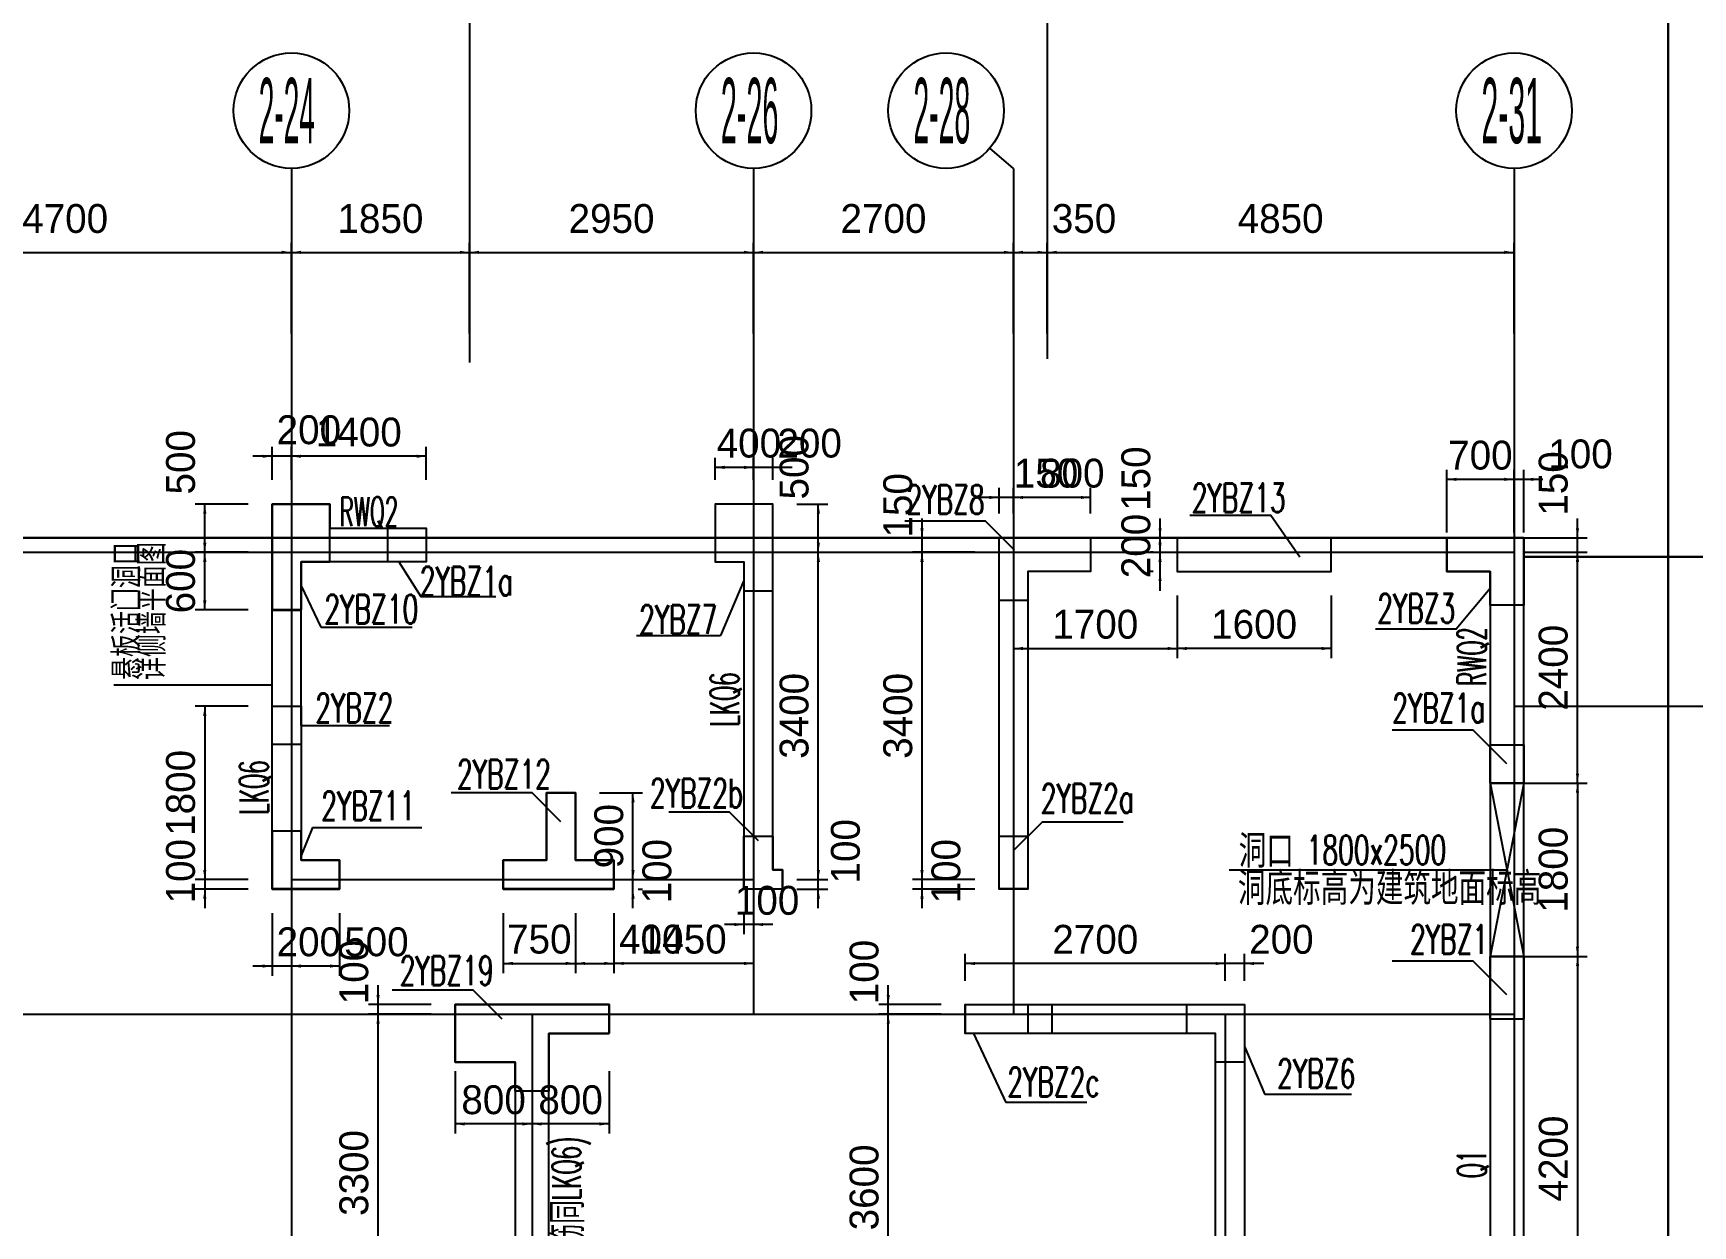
# Model space of a CAD drawing. Extents: x 19107 to 699106, y -67310 to 245688.
# Drawn here: x 574726 to 591964, y 225238 to 237631 of the extents above; entities that cross this region are included whole.
import ezdxf

# ---------------------------------------------------------------- set-up
doc = ezdxf.new("R2010")
doc.units = 0
doc.header["$LTSCALE"] = 100
doc.header["$MEASUREMENT"] = 0
doc.linetypes.add('DASHED', pattern=[19.05, 12.7, -6.35])
for name, color, linetype in [('COLU_DASH', 9, 'DASHED'), ('DOTE', 253, 'Continuous'), ('HIDE_BEAMDIMMASS', 2, 'Continuous'), ('L-AXIS', 3, 'Continuous'), ('Q-TEXT', 2, 'Continuous'), ('wall-主楼', 2, 'Continuous'), ('wall-开洞', 5, 'Continuous'), ('剪力墙开洞', 5, 'Continuous'), ('小尺寸', 4, 'Continuous'), ('边缘构件标注', 1, 'Continuous')]:
    doc.layers.add(name, color=color, linetype=linetype)
doc.layers.add('Select Column Frame Line', color=7, linetype='Continuous', lineweight=0)
doc.layers.add('Select Column Frame Position', color=7, linetype='Continuous', lineweight=0)
doc.styles.get("Standard").update_dxf_attribs({"font": 'standard'})
doc.styles.add('汉字', font='汉字')
doc.dimstyles.get("Standard").update_dxf_attribs({"dimtxt": 300, "dimasz": 100, "dimexe": 100, "dimexo": 250, "dimgap": 100, "dimtad": 0, "dimtoh": 1, "dimdec": 0, "dimdsep": 46, "dimcen": 0.09, "dimclrt": 7, "dimadec": 0, "dimazin": 0, "dimtfac": 1, "dimtdec": 4, "dimtofl": 0, "dimtmove": 0, "dimatfit": 3, "dimfxl": 1, "dimtolj": 1, "dimtzin": 0, "dimarcsym": 0})

# ---------------------------------------------------------------- blocks, each defined once
blk = doc.blocks.new('_AXISO')
blk.add_circle((0, 0), 0.5)
blk = doc.blocks.new('*D973')
at = {"layer": 'L-AXIS', "color": 0, "linetype": 'ByBlock', "lineweight": -2}
for p, q in [((585258, 234511), (585258, 235453)), ((585258, 235353), (590108, 235353)), ((590108, 234511), (590108, 235453))]:
    blk.add_line(p, q, dxfattribs=at)
for points in [[(585258, 235353), (585358, 235370), (585358, 235337)], [(590108, 235353), (590008, 235337), (590008, 235370)]]:
    blk.add_solid(points, dxfattribs=at)
at = {"layer": 'L-AXIS', "color": 7, "linetype": 'Continuous', "lineweight": -2, "insert": (587683, 235703), "char_height": 300, "width": 790, "attachment_point": 5, "style": '汉字'}
blk.add_mtext('4850', dxfattribs=at)
blk = doc.blocks.new('*D4193')
at = {"layer": 'L-AXIS', "color": 0, "linetype": 'ByBlock', "lineweight": -2}
for p, q in [((577408, 234511), (577408, 235453)), ((577408, 235353), (579258, 235353)), ((579258, 234511), (579258, 235453))]:
    blk.add_line(p, q, dxfattribs=at)
for points in [[(577408, 235353), (577508, 235370), (577508, 235337)], [(579258, 235353), (579158, 235337), (579158, 235370)]]:
    blk.add_solid(points, dxfattribs=at)
at = {"layer": 'L-AXIS', "color": 7, "linetype": 'Continuous', "lineweight": -2, "insert": (578333, 235703), "char_height": 300, "width": 690, "attachment_point": 5, "style": '汉字'}
blk.add_mtext('1850', dxfattribs=at)
blk = doc.blocks.new('*D1886')
at = {"layer": 'L-AXIS', "color": 0, "linetype": 'ByBlock', "lineweight": -2}
for p, q in [((572708, 234511), (572708, 235453)), ((572708, 235353), (577408, 235353)), ((577408, 234511), (577408, 235453))]:
    blk.add_line(p, q, dxfattribs=at)
for points in [[(572708, 235353), (572808, 235370), (572808, 235337)], [(577408, 235353), (577308, 235337), (577308, 235370)]]:
    blk.add_solid(points, dxfattribs=at)
at = {"layer": 'L-AXIS', "color": 7, "linetype": 'Continuous', "lineweight": -2, "insert": (575058, 235703), "char_height": 300, "width": 790, "attachment_point": 5, "style": '汉字'}
blk.add_mtext('4700', dxfattribs=at)
blk = doc.blocks.new('*D2765')
at = {"layer": 'L-AXIS', "color": 0, "linetype": 'ByBlock', "lineweight": -2}
for p, q in [((582208, 234511), (582208, 235453)), ((582208, 235353), (584908, 235353)), ((584908, 234511), (584908, 235453))]:
    blk.add_line(p, q, dxfattribs=at)
for points in [[(582208, 235353), (582308, 235370), (582308, 235337)], [(584908, 235353), (584808, 235337), (584808, 235370)]]:
    blk.add_solid(points, dxfattribs=at)
at = {"layer": 'L-AXIS', "color": 7, "linetype": 'Continuous', "lineweight": -2, "insert": (583558, 235703), "char_height": 300, "width": 780, "attachment_point": 5, "style": '汉字'}
blk.add_mtext('2700', dxfattribs=at)
blk = doc.blocks.new('*D462')
at = {"layer": 'L-AXIS', "color": 0, "linetype": 'ByBlock', "lineweight": -2}
for p, q in [((579258, 234511), (579258, 235453)), ((579258, 235353), (582208, 235353)), ((582208, 234511), (582208, 235453))]:
    blk.add_line(p, q, dxfattribs=at)
for points in [[(579258, 235353), (579358, 235370), (579358, 235337)], [(582208, 235353), (582108, 235337), (582108, 235370)]]:
    blk.add_solid(points, dxfattribs=at)
at = {"layer": 'L-AXIS', "color": 7, "linetype": 'Continuous', "lineweight": -2, "insert": (580733, 235703), "char_height": 300, "width": 775, "attachment_point": 5, "style": '汉字'}
blk.add_mtext('2950', dxfattribs=at)
blk = doc.blocks.new('*D783')
at = {"layer": 'L-AXIS', "color": 0, "linetype": 'ByBlock', "lineweight": -2}
for p, q in [((584908, 234511), (584908, 235453)), ((584908, 235353), (585258, 235353)), ((585258, 234511), (585258, 235453))]:
    blk.add_line(p, q, dxfattribs=at)
for points in [[(584908, 235353), (585008, 235370), (585008, 235337)], [(585258, 235353), (585158, 235337), (585158, 235370)]]:
    blk.add_solid(points, dxfattribs=at)
at = {"layer": 'L-AXIS', "color": 7, "linetype": 'Continuous', "lineweight": -2, "insert": (585641, 235703), "char_height": 300, "width": 566.67, "attachment_point": 5, "style": '汉字'}
blk.add_mtext('350', dxfattribs=at)
blk = doc.blocks.new('*D4182')
at = {"layer": '小尺寸', "color": 0, "linetype": 'ByBlock', "lineweight": -2}
for p, q in [((579608, 228487), (579608, 227865)), ((580358, 228487), (580358, 227865)), ((579608, 227965), (580358, 227965))]:
    blk.add_line(p, q, dxfattribs=at)
for points in [[(579608, 227965), (579708, 227981), (579708, 227948)], [(580358, 227965), (580258, 227948), (580258, 227981)]]:
    blk.add_solid(points, dxfattribs=at)
at = {"layer": '小尺寸', "color": 7, "linetype": 'Continuous', "lineweight": -2, "insert": (579983, 228215), "char_height": 300, "width": 566.67, "attachment_point": 5, "rotation": 360, "style": '汉字'}
blk.add_mtext('750', dxfattribs=at)
blk = doc.blocks.new('*D4525')
at = {"layer": '小尺寸', "color": 0, "linetype": 'ByBlock', "lineweight": -2}
for p, q in [((580956, 228537), (580956, 229037)), ((581008, 228837), (581056, 228837)), ((581008, 228737), (581056, 228737))]:
    blk.add_line(p, q, dxfattribs=at)
for points in [[(580956, 228837), (580939, 228937), (580973, 228937)], [(580956, 228737), (580973, 228637), (580939, 228637)]]:
    blk.add_solid(points, dxfattribs=at)
at = {"layer": '小尺寸', "color": 7, "linetype": 'Continuous', "lineweight": -2, "insert": (581206, 228923), "char_height": 300, "width": 476.67, "attachment_point": 5, "rotation": 90, "style": '汉字'}
blk.add_mtext('100', dxfattribs=at)
blk = doc.blocks.new('*D4860')
at = {"layer": '小尺寸', "color": 0, "linetype": 'ByBlock', "lineweight": -2}
for p, q in [((580608, 229737), (581056, 229737)), ((580956, 228837), (580956, 229737)), ((580608, 228837), (581056, 228837))]:
    blk.add_line(p, q, dxfattribs=at)
for points in [[(580956, 229737), (580973, 229637), (580939, 229637)], [(580956, 228837), (580939, 228937), (580973, 228937)]]:
    blk.add_solid(points, dxfattribs=at)
at = {"layer": '小尺寸', "color": 7, "linetype": 'Continuous', "lineweight": -2, "insert": (580706, 229287), "char_height": 300, "width": 556.67, "attachment_point": 5, "rotation": 90, "style": '汉字'}
blk.add_mtext('900', dxfattribs=at)
blk = doc.blocks.new('*D4654')
at = {"layer": '小尺寸', "color": 0, "linetype": 'ByBlock', "lineweight": -2}
for p, q in [((586608, 231787), (586608, 231137)), ((588208, 231787), (588208, 231137)), ((588208, 231237), (586608, 231237))]:
    blk.add_line(p, q, dxfattribs=at)
for points in [[(586608, 231237), (586708, 231254), (586708, 231220)], [(588208, 231237), (588108, 231220), (588108, 231254)]]:
    blk.add_solid(points, dxfattribs=at)
at = {"layer": '小尺寸', "color": 7, "linetype": 'Continuous', "lineweight": -2, "insert": (587408, 231487), "char_height": 300, "width": 685, "attachment_point": 5, "rotation": 360, "style": '汉字'}
blk.add_mtext('1600', dxfattribs=at)
blk = doc.blocks.new('*D5019')
at = {"layer": '小尺寸', "color": 0, "linetype": 'ByBlock', "lineweight": -2}
for p, q in [((586431, 231837), (586431, 232437)), ((586358, 232237), (586331, 232237)), ((586358, 232037), (586331, 232037))]:
    blk.add_line(p, q, dxfattribs=at)
for points in [[(586431, 232237), (586414, 232337), (586447, 232337)], [(586431, 232037), (586447, 231937), (586414, 231937)]]:
    blk.add_solid(points, dxfattribs=at)
at = {"layer": '小尺寸', "color": 7, "linetype": 'Continuous', "lineweight": -2, "insert": (586181, 232302), "char_height": 300, "width": 566.67, "attachment_point": 5, "rotation": 90, "style": '汉字'}
blk.add_mtext('200', dxfattribs=at)
blk = doc.blocks.new('*D2675')
at = {"layer": '小尺寸', "color": 0, "linetype": 'ByBlock', "lineweight": -2}
for p, q in [((586431, 232037), (586431, 232587)), ((586358, 232387), (586331, 232387)), ((586358, 232237), (586331, 232237))]:
    blk.add_line(p, q, dxfattribs=at)
for points in [[(586431, 232387), (586414, 232487), (586447, 232487)], [(586431, 232237), (586447, 232137), (586414, 232137)]]:
    blk.add_solid(points, dxfattribs=at)
at = {"layer": '小尺寸', "color": 7, "linetype": 'Continuous', "lineweight": -2, "insert": (586181, 233002), "char_height": 300, "width": 476.67, "attachment_point": 5, "rotation": 90, "style": '汉字'}
blk.add_mtext('150', dxfattribs=at)
blk = doc.blocks.new('*D494')
at = {"layer": '小尺寸', "color": 0, "linetype": 'ByBlock', "lineweight": -2}
for p, q in [((576508, 229037), (576508, 228537)), ((576958, 228837), (576408, 228837)), ((576958, 228737), (576408, 228737))]:
    blk.add_line(p, q, dxfattribs=at)
for points in [[(576508, 228837), (576491, 228937), (576525, 228937)], [(576508, 228737), (576525, 228637), (576491, 228637)]]:
    blk.add_solid(points, dxfattribs=at)
at = {"layer": '小尺寸', "color": 7, "linetype": 'Continuous', "lineweight": -2, "insert": (576258, 228923), "char_height": 300, "width": 476.67, "attachment_point": 5, "rotation": 90, "style": '汉字'}
blk.add_mtext('100', dxfattribs=at)
blk = doc.blocks.new('*D805')
at = {"layer": '小尺寸', "color": 0, "linetype": 'ByBlock', "lineweight": -2}
for p, q in [((577408, 228487), (577408, 227837)), ((577908, 228487), (577908, 227837)), ((577908, 227937), (577408, 227937))]:
    blk.add_line(p, q, dxfattribs=at)
for points in [[(577408, 227937), (577508, 227954), (577508, 227920)], [(577908, 227937), (577808, 227920), (577808, 227954)]]:
    blk.add_solid(points, dxfattribs=at)
at = {"layer": '小尺寸', "color": 7, "linetype": 'Continuous', "lineweight": -2, "insert": (578291, 228187), "char_height": 300, "width": 566.67, "attachment_point": 5, "rotation": 360, "style": '汉字'}
blk.add_mtext('500', dxfattribs=at)
blk = doc.blocks.new('*D1168')
at = {"layer": '小尺寸', "color": 0, "linetype": 'ByBlock', "lineweight": -2}
for p, q in [((577208, 228487), (577208, 227837)), ((577408, 228487), (577408, 227837)), ((577608, 227937), (577008, 227937))]:
    blk.add_line(p, q, dxfattribs=at)
for points in [[(577208, 227937), (577108, 227920), (577108, 227954)], [(577408, 227937), (577508, 227954), (577508, 227920)]]:
    blk.add_solid(points, dxfattribs=at)
at = {"layer": '小尺寸', "color": 7, "linetype": 'Continuous', "lineweight": -2, "insert": (577589, 228187), "char_height": 300, "width": 566.67, "attachment_point": 5, "rotation": 360, "style": '汉字'}
blk.add_mtext('200', dxfattribs=at)
blk = doc.blocks.new('*D4129')
at = {"layer": '小尺寸', "color": 0, "linetype": 'ByBlock', "lineweight": -2}
for p, q in [((582108, 228487), (582108, 228268)), ((582208, 228487), (582208, 228268)), ((582408, 228368), (581908, 228368))]:
    blk.add_line(p, q, dxfattribs=at)
for points in [[(582108, 228368), (582008, 228352), (582008, 228385)], [(582208, 228368), (582308, 228385), (582308, 228352)]]:
    blk.add_solid(points, dxfattribs=at)
at = {"layer": '小尺寸', "color": 7, "linetype": 'Continuous', "lineweight": -2, "insert": (582349, 228618), "char_height": 300, "width": 476.67, "attachment_point": 5, "rotation": 360, "style": '汉字'}
blk.add_mtext('100', dxfattribs=at)
blk = doc.blocks.new('*D4166')
at = {"layer": '小尺寸', "color": 0, "linetype": 'ByBlock', "lineweight": -2}
for p, q in [((582881, 228537), (582881, 229037)), ((582658, 228837), (582981, 228837)), ((582658, 228737), (582981, 228737))]:
    blk.add_line(p, q, dxfattribs=at)
for points in [[(582881, 228837), (582865, 228937), (582898, 228937)], [(582881, 228737), (582898, 228637), (582865, 228637)]]:
    blk.add_solid(points, dxfattribs=at)
at = {"layer": '小尺寸', "color": 7, "linetype": 'Continuous', "lineweight": -2, "insert": (583164, 229130), "char_height": 300, "width": 476.67, "attachment_point": 5, "rotation": 90, "style": '汉字'}
blk.add_mtext('100', dxfattribs=at)
blk = doc.blocks.new('*D4667')
at = {"layer": '小尺寸', "color": 0, "linetype": 'ByBlock', "lineweight": -2}
for p, q in [((582658, 232237), (582981, 232237)), ((582881, 228837), (582881, 232237)), ((582658, 228837), (582981, 228837))]:
    blk.add_line(p, q, dxfattribs=at)
for points in [[(582881, 232237), (582898, 232137), (582865, 232137)], [(582881, 228837), (582865, 228937), (582898, 228937)]]:
    blk.add_solid(points, dxfattribs=at)
at = {"layer": '小尺寸', "color": 7, "linetype": 'Continuous', "lineweight": -2, "insert": (582631, 230537), "char_height": 300, "width": 785, "attachment_point": 5, "rotation": 90, "style": '汉字'}
blk.add_mtext('3400', dxfattribs=at)
blk = doc.blocks.new('*D5028')
at = {"layer": '小尺寸', "color": 0, "linetype": 'ByBlock', "lineweight": -2}
for p, q in [((579908, 226846), (579908, 226196)), ((580708, 226846), (580708, 226196)), ((580708, 226296), (579908, 226296))]:
    blk.add_line(p, q, dxfattribs=at)
for points in [[(579908, 226296), (580008, 226313), (580008, 226280)], [(580708, 226296), (580608, 226280), (580608, 226313)]]:
    blk.add_solid(points, dxfattribs=at)
at = {"layer": '小尺寸', "color": 7, "linetype": 'Continuous', "lineweight": -2, "insert": (580308, 226546), "char_height": 300, "width": 566.67, "attachment_point": 5, "rotation": 360, "style": '汉字'}
blk.add_mtext('800', dxfattribs=at)
blk = doc.blocks.new('*D2687')
at = {"layer": '小尺寸', "color": 0, "linetype": 'ByBlock', "lineweight": -2}
for p, q in [((579108, 226846), (579108, 226196)), ((579908, 226846), (579908, 226196)), ((579908, 226296), (579108, 226296))]:
    blk.add_line(p, q, dxfattribs=at)
for points in [[(579108, 226296), (579208, 226313), (579208, 226280)], [(579908, 226296), (579808, 226280), (579808, 226313)]]:
    blk.add_solid(points, dxfattribs=at)
at = {"layer": '小尺寸', "color": 7, "linetype": 'Continuous', "lineweight": -2, "insert": (579508, 226546), "char_height": 300, "width": 566.67, "attachment_point": 5, "rotation": 360, "style": '汉字'}
blk.add_mtext('800', dxfattribs=at)
blk = doc.blocks.new('*D3366')
at = {"layer": '小尺寸', "color": 0, "linetype": 'ByBlock', "lineweight": -2}
for p, q in [((578858, 227437), (578208, 227437)), ((578308, 224137), (578308, 227437)), ((578858, 224137), (578208, 224137))]:
    blk.add_line(p, q, dxfattribs=at)
for points in [[(578308, 227437), (578325, 227337), (578291, 227337)], [(578308, 224137), (578291, 224237), (578325, 224237)]]:
    blk.add_solid(points, dxfattribs=at)
at = {"layer": '小尺寸', "color": 7, "linetype": 'Continuous', "lineweight": -2, "insert": (578058, 225787), "char_height": 300, "width": 780, "attachment_point": 5, "rotation": 90, "style": '汉字'}
blk.add_mtext('3300', dxfattribs=at)
blk = doc.blocks.new('*D1429')
at = {"layer": '小尺寸', "color": 0, "linetype": 'ByBlock', "lineweight": -2}
for p, q in [((584158, 227437), (583508, 227437)), ((583608, 223837), (583608, 227437)), ((584158, 223837), (583508, 223837))]:
    blk.add_line(p, q, dxfattribs=at)
for points in [[(583608, 227437), (583624, 227337), (583591, 227337)], [(583608, 223837), (583591, 223937), (583624, 223937)]]:
    blk.add_solid(points, dxfattribs=at)
at = {"layer": '小尺寸', "color": 7, "linetype": 'Continuous', "lineweight": -2, "insert": (583358, 225637), "char_height": 300, "width": 775, "attachment_point": 5, "rotation": 90, "style": '汉字'}
blk.add_mtext('3600', dxfattribs=at)
blk = doc.blocks.new('*D1787')
at = {"layer": '小尺寸', "color": 0, "linetype": 'ByBlock', "lineweight": -2}
for p, q in [((583958, 228537), (583958, 229037)), ((584508, 228837), (583858, 228837)), ((584508, 228737), (583858, 228737))]:
    blk.add_line(p, q, dxfattribs=at)
for points in [[(583958, 228837), (583941, 228937), (583975, 228937)], [(583958, 228737), (583975, 228637), (583941, 228637)]]:
    blk.add_solid(points, dxfattribs=at)
at = {"layer": '小尺寸', "color": 7, "linetype": 'Continuous', "lineweight": -2, "insert": (584208, 228923), "char_height": 300, "width": 476.67, "attachment_point": 5, "rotation": 90, "style": '汉字'}
blk.add_mtext('100', dxfattribs=at)
blk = doc.blocks.new('*D2110')
at = {"layer": '小尺寸', "color": 0, "linetype": 'ByBlock', "lineweight": -2}
for p, q in [((584508, 232237), (583858, 232237)), ((583958, 228837), (583958, 232237)), ((584508, 228837), (583858, 228837))]:
    blk.add_line(p, q, dxfattribs=at)
for points in [[(583958, 232237), (583975, 232137), (583941, 232137)], [(583958, 228837), (583941, 228937), (583975, 228937)]]:
    blk.add_solid(points, dxfattribs=at)
at = {"layer": '小尺寸', "color": 7, "linetype": 'Continuous', "lineweight": -2, "insert": (583708, 230537), "char_height": 300, "width": 785, "attachment_point": 5, "rotation": 90, "style": '汉字'}
blk.add_mtext('3400', dxfattribs=at)
blk = doc.blocks.new('*D2453')
at = {"layer": '小尺寸', "color": 0, "linetype": 'ByBlock', "lineweight": -2}
for p, q in [((577408, 232988), (577408, 233334)), ((578808, 232988), (578808, 233334)), ((578808, 233234), (577408, 233234))]:
    blk.add_line(p, q, dxfattribs=at)
for points in [[(577408, 233234), (577508, 233251), (577508, 233218)], [(578808, 233234), (578708, 233218), (578708, 233251)]]:
    blk.add_solid(points, dxfattribs=at)
at = {"layer": '小尺寸', "color": 7, "linetype": 'Continuous', "lineweight": -2, "insert": (578108, 233484), "char_height": 300, "width": 695, "attachment_point": 5, "rotation": 360, "style": '汉字'}
blk.add_mtext('1400', dxfattribs=at)
blk = doc.blocks.new('*D137')
at = {"layer": '小尺寸', "color": 0, "linetype": 'ByBlock', "lineweight": -2}
for p, q in [((577208, 232988), (577208, 233334)), ((577408, 232988), (577408, 233334)), ((577608, 233234), (577008, 233234))]:
    blk.add_line(p, q, dxfattribs=at)
for points in [[(577208, 233234), (577108, 233218), (577108, 233251)], [(577408, 233234), (577508, 233251), (577508, 233218)]]:
    blk.add_solid(points, dxfattribs=at)
at = {"layer": '小尺寸', "color": 7, "linetype": 'Continuous', "lineweight": -2, "insert": (577589, 233508), "char_height": 300, "width": 566.67, "attachment_point": 5, "rotation": 360, "style": '汉字'}
blk.add_mtext('200', dxfattribs=at)
blk = doc.blocks.new('*D502')
at = {"layer": '小尺寸', "color": 0, "linetype": 'ByBlock', "lineweight": -2}
for p, q in [((576958, 232237), (576408, 232237)), ((576508, 231637), (576508, 232237)), ((576958, 231637), (576408, 231637))]:
    blk.add_line(p, q, dxfattribs=at)
for points in [[(576508, 232237), (576525, 232137), (576491, 232137)], [(576508, 231637), (576491, 231737), (576525, 231737)]]:
    blk.add_solid(points, dxfattribs=at)
at = {"layer": '小尺寸', "color": 7, "linetype": 'Continuous', "lineweight": -2, "insert": (576258, 231937), "char_height": 300, "width": 556.67, "attachment_point": 5, "rotation": 90, "style": '汉字'}
blk.add_mtext('600', dxfattribs=at)
blk = doc.blocks.new('*D821')
at = {"layer": '小尺寸', "color": 0, "linetype": 'ByBlock', "lineweight": -2}
for p, q in [((576958, 232737), (576408, 232737)), ((576508, 232237), (576508, 232737)), ((576958, 232237), (576408, 232237))]:
    blk.add_line(p, q, dxfattribs=at)
for points in [[(576508, 232737), (576525, 232637), (576491, 232637)], [(576508, 232237), (576491, 232337), (576525, 232337)]]:
    blk.add_solid(points, dxfattribs=at)
at = {"layer": '小尺寸', "color": 7, "linetype": 'Continuous', "lineweight": -2, "insert": (576258, 233172), "char_height": 300, "width": 566.67, "attachment_point": 5, "rotation": 90, "style": '汉字'}
blk.add_mtext('500', dxfattribs=at)
blk = doc.blocks.new('*D1180')
at = {"layer": '小尺寸', "color": 0, "linetype": 'ByBlock', "lineweight": -2}
for p, q in [((590108, 232444), (590108, 233094)), ((590208, 232444), (590208, 233094)), ((590408, 232994), (589908, 232994))]:
    blk.add_line(p, q, dxfattribs=at)
for points in [[(590108, 232994), (590008, 232978), (590008, 233011)], [(590208, 232994), (590308, 233011), (590308, 232978)]]:
    blk.add_solid(points, dxfattribs=at)
at = {"layer": '小尺寸', "color": 7, "linetype": 'Continuous', "lineweight": -2, "insert": (590798, 233257), "char_height": 300, "width": 476.67, "attachment_point": 5, "rotation": 360, "style": '汉字'}
blk.add_mtext('100', dxfattribs=at)
blk = doc.blocks.new('*D4145')
at = {"layer": '小尺寸', "color": 0, "linetype": 'ByBlock', "lineweight": -2}
for p, q in [((589408, 232444), (589408, 233094)), ((590108, 232444), (590108, 233094)), ((590108, 232994), (589408, 232994))]:
    blk.add_line(p, q, dxfattribs=at)
for points in [[(589408, 232994), (589508, 233011), (589508, 232978)], [(590108, 232994), (590008, 232978), (590008, 233011)]]:
    blk.add_solid(points, dxfattribs=at)
at = {"layer": '小尺寸', "color": 7, "linetype": 'Continuous', "lineweight": -2, "insert": (589758, 233244), "char_height": 300, "width": 566.67, "attachment_point": 5, "rotation": 360, "style": '汉字'}
blk.add_mtext('700', dxfattribs=at)
blk = doc.blocks.new('*D4180')
at = {"layer": '小尺寸', "color": 0, "linetype": 'ByBlock', "lineweight": -2}
for p, q in [((590216, 232237), (590866, 232237)), ((590766, 229837), (590766, 232237)), ((590216, 229837), (590866, 229837))]:
    blk.add_line(p, q, dxfattribs=at)
for points in [[(590766, 232237), (590783, 232137), (590750, 232137)], [(590766, 229837), (590750, 229937), (590783, 229937)]]:
    blk.add_solid(points, dxfattribs=at)
at = {"layer": '小尺寸', "color": 7, "linetype": 'Continuous', "lineweight": -2, "insert": (590516, 231037), "char_height": 300, "width": 785, "attachment_point": 5, "rotation": 90, "style": '汉字'}
blk.add_mtext('2400', dxfattribs=at)
blk = doc.blocks.new('*D215')
at = {"layer": '小尺寸', "color": 0, "linetype": 'ByBlock', "lineweight": -2}
for p, q in [((590766, 232037), (590766, 232587)), ((590216, 232387), (590866, 232387)), ((590216, 232237), (590866, 232237))]:
    blk.add_line(p, q, dxfattribs=at)
for points in [[(590766, 232387), (590750, 232487), (590783, 232487)], [(590766, 232237), (590783, 232137), (590750, 232137)]]:
    blk.add_solid(points, dxfattribs=at)
at = {"layer": '小尺寸', "color": 7, "linetype": 'Continuous', "lineweight": -2, "insert": (590516, 232952), "char_height": 300, "width": 476.67, "attachment_point": 5, "rotation": 90, "style": '汉字'}
blk.add_mtext('150', dxfattribs=at)
blk = doc.blocks.new('*D574')
at = {"layer": '小尺寸', "color": 0, "linetype": 'ByBlock', "lineweight": -2}
for p, q in [((590217, 228037), (590867, 228037)), ((590767, 228037), (590767, 223837)), ((590217, 223837), (590867, 223837))]:
    blk.add_line(p, q, dxfattribs=at)
for points in [[(590767, 228037), (590784, 227937), (590751, 227937)], [(590767, 223837), (590751, 223937), (590784, 223937)]]:
    blk.add_solid(points, dxfattribs=at)
at = {"layer": '小尺寸', "color": 7, "linetype": 'Continuous', "lineweight": -2, "insert": (590517, 225937), "char_height": 300, "width": 790, "attachment_point": 5, "rotation": 90, "style": '汉字'}
blk.add_mtext('4200', dxfattribs=at)
blk = doc.blocks.new('*D2035')
at = {"layer": '小尺寸', "color": 0, "linetype": 'ByBlock', "lineweight": -2}
for p, q in [((583958, 232037), (583958, 232587)), ((584508, 232387), (583858, 232387)), ((584508, 232237), (583858, 232237))]:
    blk.add_line(p, q, dxfattribs=at)
for points in [[(583958, 232387), (583941, 232487), (583975, 232487)], [(583958, 232237), (583975, 232137), (583941, 232137)]]:
    blk.add_solid(points, dxfattribs=at)
at = {"layer": '小尺寸', "color": 7, "linetype": 'Continuous', "lineweight": -2, "insert": (583708, 232725), "char_height": 300, "width": 476.67, "attachment_point": 5, "rotation": 90, "style": '汉字'}
blk.add_mtext('150', dxfattribs=at)
blk = doc.blocks.new('*D2386')
at = {"layer": '小尺寸', "color": 0, "linetype": 'ByBlock', "lineweight": -2}
for p, q in [((582658, 232737), (582981, 232737)), ((582881, 232237), (582881, 232737)), ((582658, 232237), (582981, 232237))]:
    blk.add_line(p, q, dxfattribs=at)
for points in [[(582881, 232737), (582898, 232637), (582865, 232637)], [(582881, 232237), (582865, 232337), (582898, 232337)]]:
    blk.add_solid(points, dxfattribs=at)
at = {"layer": '小尺寸', "color": 7, "linetype": 'Continuous', "lineweight": -2, "insert": (582631, 233120), "char_height": 300, "width": 566.67, "attachment_point": 5, "rotation": 90, "style": '汉字'}
blk.add_mtext('500', dxfattribs=at)
blk = doc.blocks.new('*D3509')
at = {"layer": '小尺寸', "color": 0, "linetype": 'ByBlock', "lineweight": -2}
for p, q in [((584908, 232638), (584908, 232907)), ((585708, 232638), (585708, 232907)), ((585708, 232807), (584908, 232807))]:
    blk.add_line(p, q, dxfattribs=at)
for points in [[(584908, 232807), (585008, 232823), (585008, 232790)], [(585708, 232807), (585608, 232790), (585608, 232823)]]:
    blk.add_solid(points, dxfattribs=at)
at = {"layer": '小尺寸', "color": 7, "linetype": 'Continuous', "lineweight": -2, "insert": (585519, 233057), "char_height": 300, "width": 566.67, "attachment_point": 5, "rotation": 360, "style": '汉字'}
blk.add_mtext('800', dxfattribs=at)
blk = doc.blocks.new('*D1213')
at = {"layer": '小尺寸', "color": 0, "linetype": 'ByBlock', "lineweight": -2}
for p, q in [((584758, 232638), (584758, 232907)), ((584908, 232638), (584908, 232907)), ((585108, 232807), (584558, 232807))]:
    blk.add_line(p, q, dxfattribs=at)
for points in [[(584758, 232807), (584658, 232790), (584658, 232823)], [(584908, 232807), (585008, 232823), (585008, 232790)]]:
    blk.add_solid(points, dxfattribs=at)
at = {"layer": '小尺寸', "color": 7, "linetype": 'Continuous', "lineweight": -2, "insert": (585246, 233057), "char_height": 300, "width": 476.67, "attachment_point": 5, "rotation": 360, "style": '汉字'}
blk.add_mtext('150', dxfattribs=at)
blk = doc.blocks.new('*D1552')
at = {"layer": '小尺寸', "color": 0, "linetype": 'ByBlock', "lineweight": -2}
for p, q in [((582608, 233119), (582008, 233119)), ((582208, 232988), (582208, 233219)), ((582408, 232988), (582408, 233219))]:
    blk.add_line(p, q, dxfattribs=at)
for points in [[(582208, 233119), (582108, 233102), (582108, 233136)], [(582408, 233119), (582508, 233136), (582508, 233102)]]:
    blk.add_solid(points, dxfattribs=at)
at = {"layer": '小尺寸', "color": 7, "linetype": 'Continuous', "lineweight": -2, "insert": (582791, 233369), "char_height": 300, "width": 566.67, "attachment_point": 5, "rotation": 360, "style": '汉字'}
blk.add_mtext('200', dxfattribs=at)
blk = doc.blocks.new('*D1874')
at = {"layer": '小尺寸', "color": 0, "linetype": 'ByBlock', "lineweight": -2}
for p, q in [((581808, 232988), (581808, 233219)), ((582208, 233119), (581808, 233119)), ((582208, 232988), (582208, 233219))]:
    blk.add_line(p, q, dxfattribs=at)
for points in [[(581808, 233119), (581908, 233136), (581908, 233102)], [(582208, 233119), (582108, 233102), (582108, 233136)]]:
    blk.add_solid(points, dxfattribs=at)
at = {"layer": '小尺寸', "color": 7, "linetype": 'Continuous', "lineweight": -2, "insert": (582160, 233369), "char_height": 300, "width": 576.67, "attachment_point": 5, "rotation": 360, "style": '汉字'}
blk.add_mtext('400', dxfattribs=at)
blk = doc.blocks.new('*D2207')
at = {"layer": '小尺寸', "color": 0, "linetype": 'ByBlock', "lineweight": -2}
for p, q in [((580758, 228487), (580758, 227865)), ((582208, 228487), (582208, 227865)), ((582208, 227965), (580758, 227965))]:
    blk.add_line(p, q, dxfattribs=at)
for points in [[(580758, 227965), (580858, 227981), (580858, 227948)], [(582208, 227965), (582108, 227948), (582108, 227981)]]:
    blk.add_solid(points, dxfattribs=at)
at = {"layer": '小尺寸', "color": 7, "linetype": 'Continuous', "lineweight": -2, "insert": (581483, 228215), "char_height": 300, "width": 695, "attachment_point": 5, "rotation": 360, "style": '汉字'}
blk.add_mtext('1450', dxfattribs=at)
blk = doc.blocks.new('*D4804')
at = {"layer": '小尺寸', "color": 0, "linetype": 'ByBlock', "lineweight": -2}
for p, q in [((587508, 227963), (586908, 227963)), ((587108, 227783), (587108, 228063)), ((587308, 227783), (587308, 228063))]:
    blk.add_line(p, q, dxfattribs=at)
for points in [[(587108, 227963), (587008, 227947), (587008, 227980)], [(587308, 227963), (587408, 227980), (587408, 227947)]]:
    blk.add_solid(points, dxfattribs=at)
at = {"layer": '小尺寸', "color": 7, "linetype": 'Continuous', "lineweight": -2, "insert": (587691, 228213), "char_height": 300, "width": 566.67, "attachment_point": 5, "rotation": 360, "style": '汉字'}
blk.add_mtext('200', dxfattribs=at)
blk = doc.blocks.new('*D5132')
at = {"layer": '小尺寸', "color": 0, "linetype": 'ByBlock', "lineweight": -2}
for p, q in [((584408, 227783), (584408, 228063)), ((587108, 227963), (584408, 227963)), ((587108, 227783), (587108, 228063))]:
    blk.add_line(p, q, dxfattribs=at)
for points in [[(584408, 227963), (584508, 227980), (584508, 227947)], [(587108, 227963), (587008, 227947), (587008, 227980)]]:
    blk.add_solid(points, dxfattribs=at)
at = {"layer": '小尺寸', "color": 7, "linetype": 'Continuous', "lineweight": -2, "insert": (585758, 228213), "char_height": 300, "width": 780, "attachment_point": 5, "rotation": 360, "style": '汉字'}
blk.add_mtext('2700', dxfattribs=at)
blk = doc.blocks.new('*D423')
at = {"layer": '小尺寸', "color": 0, "linetype": 'ByBlock', "lineweight": -2}
for p, q in [((578308, 227237), (578308, 227737)), ((578858, 227537), (578208, 227537)), ((578858, 227437), (578208, 227437))]:
    blk.add_line(p, q, dxfattribs=at)
for points in [[(578308, 227537), (578291, 227637), (578325, 227637)], [(578308, 227437), (578325, 227337), (578291, 227337)]]:
    blk.add_solid(points, dxfattribs=at)
at = {"layer": '小尺寸', "color": 7, "linetype": 'Continuous', "lineweight": -2, "insert": (578058, 227875), "char_height": 300, "width": 476.67, "attachment_point": 5, "rotation": 90, "style": '汉字'}
blk.add_mtext('100', dxfattribs=at)
blk = doc.blocks.new('*D1433')
at = {"layer": '小尺寸', "color": 0, "linetype": 'ByBlock', "lineweight": -2}
for p, q in [((583608, 227237), (583608, 227737)), ((584158, 227537), (583508, 227537)), ((584158, 227437), (583508, 227437))]:
    blk.add_line(p, q, dxfattribs=at)
for points in [[(583608, 227537), (583591, 227637), (583624, 227637)], [(583608, 227437), (583624, 227337), (583591, 227337)]]:
    blk.add_solid(points, dxfattribs=at)
at = {"layer": '小尺寸', "color": 7, "linetype": 'Continuous', "lineweight": -2, "insert": (583358, 227875), "char_height": 300, "width": 476.67, "attachment_point": 5, "rotation": 90, "style": '汉字'}
blk.add_mtext('100', dxfattribs=at)
blk = doc.blocks.new('*D4127')
at = {"layer": '小尺寸', "color": 0, "linetype": 'ByBlock', "lineweight": -2}
for p, q in [((580358, 228487), (580358, 227865)), ((580758, 228487), (580758, 227865)), ((580358, 227965), (580758, 227965))]:
    blk.add_line(p, q, dxfattribs=at)
for points in [[(580358, 227965), (580458, 227981), (580458, 227948)], [(580758, 227965), (580658, 227948), (580658, 227981)]]:
    blk.add_solid(points, dxfattribs=at)
at = {"layer": '小尺寸', "color": 7, "linetype": 'Continuous', "lineweight": -2, "insert": (581146, 228215), "char_height": 300, "width": 576.67, "attachment_point": 5, "rotation": 360, "style": '汉字'}
blk.add_mtext('400', dxfattribs=at)
blk = doc.blocks.new('*D786')
at = {"layer": '小尺寸', "color": 0, "linetype": 'ByBlock', "lineweight": -2}
for p, q in [((576958, 230637), (576408, 230637)), ((576508, 230637), (576508, 228837)), ((576958, 228837), (576408, 228837))]:
    blk.add_line(p, q, dxfattribs=at)
for points in [[(576508, 230637), (576525, 230537), (576491, 230537)], [(576508, 228837), (576491, 228937), (576525, 228937)]]:
    blk.add_solid(points, dxfattribs=at)
at = {"layer": '小尺寸', "color": 7, "linetype": 'Continuous', "lineweight": -2, "insert": (576258, 229737), "char_height": 300, "width": 690, "attachment_point": 5, "rotation": 90, "style": '汉字'}
blk.add_mtext('1800', dxfattribs=at)
blk = doc.blocks.new('*D3433')
at = {"layer": '小尺寸', "color": 0, "linetype": 'ByBlock', "lineweight": -2}
for p, q in [((584908, 231487), (584908, 231137)), ((586608, 231487), (586608, 231137)), ((584908, 231237), (586608, 231237))]:
    blk.add_line(p, q, dxfattribs=at)
for points in [[(584908, 231237), (585008, 231254), (585008, 231220)], [(586608, 231237), (586508, 231220), (586508, 231254)]]:
    blk.add_solid(points, dxfattribs=at)
at = {"layer": '小尺寸', "color": 7, "linetype": 'Continuous', "lineweight": -2, "insert": (585758, 231487), "char_height": 300, "width": 690, "attachment_point": 5, "style": '汉字'}
blk.add_mtext('1700', dxfattribs=at)
blk = doc.blocks.new('*D1309')
at = {"layer": '小尺寸', "color": 0, "linetype": 'ByBlock', "lineweight": -2}
for p, q in [((590466, 229838), (590866, 229838)), ((590766, 229838), (590766, 228038)), ((590458, 228038), (590866, 228038))]:
    blk.add_line(p, q, dxfattribs=at)
for points in [[(590766, 229838), (590783, 229738), (590750, 229738)], [(590766, 228038), (590750, 228138), (590783, 228138)]]:
    blk.add_solid(points, dxfattribs=at)
at = {"layer": '小尺寸', "color": 7, "linetype": 'Continuous', "lineweight": -2, "insert": (590516, 228938), "char_height": 300, "width": 690, "attachment_point": 5, "rotation": 90, "style": '汉字'}
blk.add_mtext('1800', dxfattribs=at)
blk = doc.blocks.new('后浇带现场')
at = {"color": 6, "lineweight": 30}
blk.add_lwpolyline([(715456, 762040), (715456, 738130), (710856, 738130), (710856, 730849), (774707, 730849), (774707, 772730)], dxfattribs=at)

msp = doc.modelspace()

# ---------------------------------------------------------------- linework, layer by layer
at = {"color": 6, "lineweight": 30}
msp.add_lwpolyline([(476181.3, 232428.8), (494258.1, 233154.4), (494258.1, 231537.9), (540808.1, 231537.9), (540808.1, 232387.9), (590208.1, 232387.9), (590208.1, 232187.9), (593108.1, 232187.9), (593108.1, 230737.9), (608058.1, 230737.9), (608058.1, 231687.9), (648158.1, 231687.9), (648158.1, 230737.9), (657058.1, 230737.9), (657158.1, 196187.9), (658248.2, 196187.9), (663075.9, 83077.9), (659946, 47787.8), (654318.1, 48286.9), (653832.2, 42808.4), (496133.5, 56794.9), (482757.4, 68610.1), (476181.3, 232428.8)], dxfattribs=at)
at = {"layer": 'COLU_DASH'}
msp.add_line((585308.1, 227537.9), (585308.1, 227237.9), dxfattribs=at)
at = {"layer": 'DOTE'}
for p, q in [((579258.1, 238913.1), (579258.1, 234208.1)), ((585258.1, 238913.1), (585258.1, 234246.1)), ((577408.1, 234260.7), (577408.1, 223037.9)), ((582208.1, 234260.7), (582208.1, 227437.9)), ((584908.1, 234260.7), (584908.1, 227437.9)), ((590108.1, 234260.7), (590108.1, 210429.3)), ((538758.1, 232237.9), (590108.1, 232237.9)), ((590108.1, 230637.9), (664810.3, 230637.9)), ((577408.1, 228837.9), (582208.1, 228837.9)), ((539629.1, 227437.9), (590108.1, 227437.9)), ((579908.1, 227437.9), (579908.1, 210429.3)), ((587108.1, 227437.9), (587108.1, 210429.3))]:
    msp.add_line(p, q, dxfattribs=at)
at = {"layer": 'HIDE_BEAMDIMMASS'}
msp.add_line((575562.5, 230859.3), (577208.1, 230859.3), dxfattribs=at)
at = {"layer": 'L-AXIS'}
for p, q in [((584908.1, 236226.3), (584663.6, 236435.8)), ((577408.1, 236226.3), (577408.1, 234260.7)), ((582208.1, 236226.3), (582208.1, 234260.7)), ((584908.1, 236226.3), (584908.1, 234260.7)), ((590108.1, 236226.3), (590108.1, 234260.7))]:
    msp.add_line(p, q, dxfattribs=at)
at = {"layer": 'Select Column Frame Line', "color": 200, "linetype": 'Continuous', "lineweight": -3}
for p, q in [((577508.1, 231886.9), (577713.8, 231457.8)), ((582108.1, 231941.8), (581864.8, 231372.5)), ((580991, 231372.5), (581864.8, 231372.5)), ((577508.1, 230436.8), (578426.3, 230436.8)), ((577626, 229376.8), (577508.1, 229086.9)), ((577626, 229376.8), (578762.5, 229376.8)), ((584493, 227236.9), (584829.2, 226519.7)), ((587308.1, 227099.8), (587519.1, 226603.2)), ((585669.2, 226519.7), (584829.2, 226519.7)), ((588419.9, 226603.2), (587519.1, 226603.2))]:
    msp.add_line(p, q, dxfattribs=at)
for points in [[(584918.6, 232259.2), (584618.6, 232559.2), (583778.6, 232559.2)], [(587881.1, 232186.9), (587581.1, 232618), (586741.1, 232618)], [(578522.6, 232136.9), (578753, 231777.1), (579533, 231777.1)], [(589858.1, 231861.9), (589508.1, 231438.5), (588668.1, 231438.5)], [(590033.1, 230039.4), (589683.1, 230389.4), (588843.1, 230389.4)], [(580208.1, 229436.8), (579908.1, 229736.8), (579068.1, 229736.8)], [(582258.1, 229236.9), (581958.1, 229536.9), (581328.1, 229536.9)], [(584908.1, 229136.9), (585208.1, 229436.9), (586048.1, 229436.9)], [(590033.1, 227636.9), (589683.1, 227986.9), (588843.1, 227986.9)], [(579595.6, 227386.9), (579295.6, 227686.9), (578455.6, 227686.9)]]:
    msp.add_lwpolyline(points, dxfattribs=at)
at = {"layer": 'Select Column Frame Position', "color": 235, "linetype": 'Continuous', "lineweight": -3}
for points in [[(577808.1, 232136.9), (577808.1, 232737.9), (577208.1, 232737.9), (577208.1, 231636.8), (577508.1, 231636.8), (577508.1, 232136.9), (577808.1, 232136.9)], [(582408.1, 232737.9), (581808.1, 232737.9), (581808.1, 232136.9), (582108.1, 232136.9), (582108.1, 231836.9), (582408.1, 231836.9), (582408.1, 232737.9)], [(578808.1, 232487.9), (578808.1, 232136.9), (578408.1, 232136.9), (578408.1, 232487.9), (578808.1, 232487.9)], [(585708.1, 232387.9), (585708.1, 232036.9), (585058.1, 232036.9), (585058.1, 231736.9), (584758.1, 231736.9), (584758.1, 232387.9), (585708.1, 232387.9)], [(588208.1, 232387.9), (586608.1, 232387.9), (586608.1, 232036.9), (588208.1, 232036.9), (588208.1, 232387.9)], [(590208.1, 232387.9), (590208.1, 231686.9), (589858.1, 231686.9), (589858.1, 232036.9), (589408.1, 232036.9), (589408.1, 232387.9), (590208.1, 232387.9)], [(577508.1, 230237.9), (577208.1, 230237.9), (577208.1, 230637.9), (577508.1, 230637.9), (577508.1, 230237.9)], [(590208.1, 230237.2), (590208.1, 229836.9), (589858.1, 229836.9), (589858.1, 230237.2), (590208.1, 230237.2)], [(580058.1, 229736.8), (580058.1, 229037.9), (579608.1, 229037.9), (579608.1, 228736.9), (580058.1, 228736.9), (580758.1, 228736.9), (580758.1, 229037.9), (580358.1, 229037.9), (580358.1, 229736.8), (580058.1, 229736.8)], [(577508.1, 229337.9), (577208.1, 229337.9), (577208.1, 228736.9), (577908.1, 228736.9), (577908.1, 229037.9), (577508.1, 229037.9), (577508.1, 229337.9)], [(582408.1, 228936.9), (582508.1, 228936.9), (582508.1, 228736.9), (582108.1, 228736.9), (582108.1, 229286.9), (582408.1, 229286.9), (582408.1, 228936.9)], [(585058.1, 229286.9), (585058.1, 228736.9), (584758.1, 228736.9), (584758.1, 229286.9), (585058.1, 229286.9)], [(590208.1, 228036.9), (590208.1, 227386.6), (589858.1, 227386.6), (589858.1, 228036.9), (590208.1, 228036.9)], [(580708.1, 227236.9), (580083.1, 227236.9), (580083.1, 226636.9), (579733.1, 226636.9), (579733.1, 226937.9), (579108.1, 226937.9), (579108.1, 227536.9), (580708.1, 227536.9), (580708.1, 227236.9)], [(585058.1, 227236.9), (584407.8, 227236.9), (584407.8, 227536.9), (585058.1, 227536.9), (585058.1, 227236.9)], [(587308.1, 227536.9), (587308.1, 226936.9), (587008.1, 226936.9), (587008.1, 227236.9), (586708.1, 227236.9), (586708.1, 227536.9), (587308.1, 227536.9)]]:
    msp.add_lwpolyline(points, dxfattribs=at)
at = {"layer": 'wall-主楼'}
for points in [[(577508.1, 231637.9), (577208.1, 231637.9), (577208.1, 232737.9), (577808.1, 232737.9), (577808.1, 232487.9), (578808.1, 232487.9), (578808.1, 232137.9), (577508.1, 232137.9)], [(581808.1, 232137.9), (582108.1, 232137.9), (582108.1, 228737.9), (582508.1, 228737.9), (582507.8, 228937.9), (582407.8, 228937.9), (582408.1, 232737.9), (581808.1, 232737.9)], [(585058.1, 228737.9), (584758.1, 228737.9), (584758.1, 232387.9), (585708.1, 232387.9), (585708.1, 232037.9), (585058.1, 232037.9)], [(588208.1, 232387.9), (586608.1, 232387.9), (586608.1, 232037.9), (588208.1, 232037.9)], [(590208.1, 229837.9), (590208.1, 232387.9), (589408.1, 232387.9), (589408.1, 232037.9), (589858.1, 232037.9), (589858.1, 229837.9)], [(577208.1, 230637.9), (577508.1, 230637.9), (577508.1, 229037.9), (577908.1, 229037.9), (577908.1, 228737.9), (577208.1, 228737.9)], [(580757.8, 229037.9), (580757.8, 228737.9), (579607.8, 228737.9), (579607.8, 229037.9), (580058.1, 229037.9), (580058.1, 229737.9), (580358.1, 229737.9), (580358.1, 229037.9)], [(590208.1, 228037.9), (589858.1, 228037.9), (589858.1, 224037.9), (589358.1, 224037.9), (589358.1, 223737.9), (590208.1, 223737.9)], [(580708.1, 227237.9), (580708.1, 227537.9), (579108.1, 227537.9), (579108.1, 226937.9), (579733.1, 226937.9), (579733.1, 223537.9), (580083.1, 223537.9), (580083.1, 227237.9)], [(587008.1, 223737.9), (587008.1, 227237.9), (584408.1, 227237.9), (584408.1, 227537.9), (587308.1, 227537.9), (587308.1, 224037.9), (587858.1, 224037.9), (587858.1, 223737.9)]]:
    msp.add_lwpolyline(points, close=True, dxfattribs=at)
at = {"layer": 'wall-开洞'}
for p, q in [((577208.1, 230436.8), (577208.1, 231636.8)), ((577508.1, 230436.8), (577508.1, 231636.8)), ((590208.1, 229837.9), (589858.1, 228036.9)), ((589858.1, 229836.9), (590208.1, 228036.9))]:
    msp.add_line(p, q, dxfattribs=at)
msp.add_lwpolyline([(590208.1, 229837.9), (589858.1, 229837.9), (589858.1, 228037.9), (590208.1, 228037.9)], close=True, dxfattribs=at)
at = {"layer": '剪力墙开洞'}
msp.add_line((587148.5, 228936.9), (590033.1, 228936.9), dxfattribs=at)
at = {"layer": '边缘构件标注', "color": 200}
msp.add_line((577713.8, 231457.8), (578662.2, 231457.8), dxfattribs=at)

# ---------------------------------------------------------------- block references
at = {"color": 3, "lineweight": 30}
msp.add_blockref('后浇带现场', (-182998.7, -527042.1), dxfattribs=at)
at = {"layer": 'L-AXIS'}
ref = msp.add_blockref('_AXISO', (577408.1, 236826.3), dxfattribs=dict(at, xscale=1199.999999999997, yscale=1200, rotation=359.9996457873818))
ref.add_attrib('A', '2-24', (577068.7, 236486.9), dxfattribs={"height": 678.82, "style": '汉字', "width": 0.320988})
ref = msp.add_blockref('_AXISO', (582208.1, 236826.3), dxfattribs=dict(at, xscale=1199.999999999997, yscale=1200, rotation=359.9996457873818))
ref.add_attrib('A', '2-26', (581868.7, 236486.9), dxfattribs={"height": 678.82, "style": '汉字', "width": 0.329114})
ref = msp.add_blockref('_AXISO', (584208.1, 236826.3), dxfattribs=dict(at, xscale=1199.999999999997, yscale=1200, rotation=359.9996457873818))
ref.add_attrib('A', '2-28', (583868.7, 236486.9), dxfattribs={"height": 678.82, "style": '汉字', "width": 0.325})
ref = msp.add_blockref('_AXISO', (590108.1, 236826.3), dxfattribs=dict(at, xscale=1199.999999999997, yscale=1200, rotation=359.9996457873818))
ref.add_attrib('A', '2-31', (589768.7, 236486.9), dxfattribs={"height": 678.82, "style": '汉字', "width": 0.346667})

# ---------------------------------------------------------------- texts
at = {"color": 200, "linetype": 'Continuous', "lineweight": -3, "width": 0.7}
for s, rotation, p in [('2YBZ8', 360, (583796.9, 232634.9)), ('2YBZ13', 360, (586759.9, 232652.2)), ('2YBZ1a', 0, (578741.4, 231787)), ('2YBZ10', 360, (577750.3, 231496.2)), ('2YBZ7', 360, (581019.7, 231388.8)), ('2YBZ3', 360, (588686.3, 231503.6)), ('2YBZ2', 360, (577656.1, 230468.8)), ('2YBZ1a', 360, (588841.8, 230467.8)), ('2YBZ12', 360, (579128, 229781.4)), ('2YBZ2b', 360, (581131.9, 229584.2)), ('2YBZ2a', 0, (585191.8, 229529.2)), ('2YBZ11', 360, (577717.5, 229451.4)), ('2YBZ1', 360, (589027.5, 228065.4)), ('2YBZ19', 360, (578533.3, 227740.1)), ('2YBZ2c', 360, (584844.2, 226582.1)), ('2YBZ6', 360, (587647, 226670.4))]:
    msp.add_text(s, height=300, rotation=rotation, dxfattribs=at).set_placement(p)
at = {"layer": 'HIDE_BEAMDIMMASS', "width": 0.7}
for s, p in [('悬板活门洞口', (575812.5, 230909.3)), ('详侧墙平面图', (576075, 230909.3))]:
    msp.add_text(s, height=250, rotation=90, dxfattribs=at).set_placement(p)
at = {"layer": 'Q-TEXT', "color": 3, "width": 0.6}
for s, rotation, p in [('RWQ2', 360, (577907.1, 232509.1)), ('RWQ2', 90, (589818.6, 230848)), ('LKQ6', 90, (582057.2, 230427.1)), ('LKQ6', 90, (577169.8, 229512.1)), ('(配筋同LKQ6)', 90, (580415.5, 224670.4)), ('Q1', 90, (589818.6, 225733.9))]:
    msp.add_text(s, height=300, rotation=rotation, dxfattribs=at).set_placement(p)
at = {"layer": '剪力墙开洞', "width": 0.7}
for s, p in [('洞口 1800x2500', (587247.9, 228992.5)), ('洞底标高为建筑地面标高', (587239.8, 228604))]:
    msp.add_text(s, height=300, dxfattribs=at).set_placement(p)

# ---------------------------------------------------------------- dimensions: what is measured, and where the dimension line sits
at = {"layer": 'L-AXIS'}
for base, p1, p2, picture, middle in [((577408.1, 235353.2), (572708.1, 234260.7), (577408.1, 234260.7), '*D1886', (575058.1, 235703.2)), ((579258.1, 235353.2), (577408.1, 234260.7), (579258.1, 234260.7), '*D4193', (578333.1, 235703.2)), ((582208.1, 235353.2), (579258.1, 234260.7), (582208.1, 234260.7), '*D462', (580733.1, 235703.2)), ((584908.1, 235353.2), (582208.1, 234260.7), (584908.1, 234260.7), '*D2765', (583558.1, 235703.2)), ((585258.1, 235353.2), (584908.1, 234260.7), (585258.1, 234260.7), '*D783', (585083.1, 235703.2)), ((590108.1, 235353.2), (585258.1, 234260.7), (590108.1, 234260.7), '*D973', (587683.1, 235703.2))]:
    dim = msp.add_linear_dim(base=base, p1=p1, p2=p2, dimstyle='Standard', dxfattribs=at)
    dim.commit()
    dim.dimension.update_dxf_attribs({"geometry": picture, "text_midpoint": middle})
at = {"layer": '小尺寸'}
for p1, p2, distance, picture, middle in [((577408.1, 232737.9), (577208.1, 232737.9), -496.3, '*D137', (577106.1, 233507.9)), ((578808.1, 232737.9), (577408.1, 232737.9), -496.3, '*D2453', (578108.1, 233484.2)), ((577208.1, 232236.6), (577208.1, 232736.9), 700, '*D821', (576258.1, 232538.9)), ((582408.1, 232236.6), (582408.1, 232736.9), -473.3, '*D2386', (582631.3, 232486.8)), ((590108.1, 232194.3), (589408.1, 232194.3), -800, '*D4145', (589758.1, 233244.3)), ((590208.1, 232194.3), (590108.1, 232194.3), -800, '*D1180', (590410, 233257)), ((586608.1, 232236.6), (586608.1, 232386.9), 177.3, '*D2675', (586180.8, 232588.9)), ((589966.2, 232236.6), (589966.2, 232386.9), -800, '*D215', (590516.2, 232538.9)), ((584758.1, 232236.6), (584758.1, 232386.9), 800, '*D2035', (583708.1, 232311.8)), ((586608.1, 232036.9), (586608.1, 232236.6), 177.3, '*D5019', (586180.8, 231818.9)), ((577208.1, 231636.8), (577208.1, 232236.6), 700, '*D502', (576258.1, 231936.7)), ((582408.1, 228836.6), (582408.1, 232236.6), -473.3, '*D4667', (582631.3, 230536.6)), ((584758.1, 228836.6), (584758.1, 232236.6), 800, '*D2110', (583708.1, 230536.6)), ((589966.2, 229836.9), (589966.2, 232236.6), -800, '*D4180', (590516.2, 231036.8)), ((588208.1, 232036.9), (586608.1, 232036.9), 800, '*D4654', (587408.1, 231486.9)), ((582408.1, 228736.9), (582408.1, 228836.6), -473.3, '*D4166', (583163.6, 228741.5)), ((577208.1, 228836.6), (577208.1, 228736.9), -700, '*D494', (576258.1, 228535)), ((584758.1, 228736.9), (584758.1, 228836.6), 800, '*D1787', (584208.1, 228535)), ((582208.1, 228736.9), (582108.1, 228736.9), 368.5, '*D4129', (581960.9, 228618.4)), ((577408.1, 228736.9), (577208.1, 228736.9), 800, '*D1168', (577106.1, 228186.9)), ((577908.1, 228736.9), (577408.1, 228736.9), 800, '*D805', (577658.1, 228186.9)), ((579108.1, 227436.6), (579108.1, 227536.9), 800, '*D423', (578058.1, 227486.8)), ((584407.8, 227436.6), (584407.8, 227536.9), 800, '*D1433', (583357.8, 227486.8)), ((589967.2, 228036.9), (589967.2, 223836.6), 800, '*D574', (590517.2, 225936.8)), ((579108.1, 224136.6), (579108.1, 227436.6), 800, '*D3366', (578058.1, 225786.6)), ((584407.8, 223836.6), (584407.8, 227436.6), 800, '*D1429', (583357.8, 225636.6)), ((579908.1, 227096.3), (579108.1, 227096.3), 800, '*D2687', (579508.1, 226546.3)), ((580708.1, 227096.3), (579908.1, 227096.3), 800, '*D5028', (580308.1, 226546.3))]:
    dim = msp.add_aligned_dim(p1=p1, p2=p2, distance=distance, dimstyle='Standard', dxfattribs=at)
    dim.commit()
    dim.dimension.update_dxf_attribs({"geometry": picture, "text_midpoint": middle})
for base, p1, p2, angle, picture, middle in [((581808.1, 233119), (582208.1, 232737.9), (581808.1, 232737.9), 180, '*D1874', (581571.9, 233369)), ((582208.1, 233119), (582408.1, 232737.9), (582208.1, 232737.9), 180, '*D1552', (582308.1, 233369)), ((584758.1, 232806.7), (584908.1, 232387.9), (584758.1, 232387.9), 180, '*D1213', (584833.1, 233056.7)), ((584908.1, 232806.7), (585708.1, 232387.9), (584908.1, 232387.9), 180, '*D3509', (585518.7, 233056.7)), ((576508.1, 228836.6), (577208.1, 230636.9), (577208.1, 228836.6), 90, '*D786', (576258.1, 229736.8)), ((590766.2, 228037.9), (590216.2, 229837.9), (590207.9, 228037.9), 90, '*D1309', (590516.2, 228937.9)), ((580956.1, 229736.8), (580358.1, 228836.6), (580358.1, 229736.8), 90, '*D4860', (580706.1, 229286.7)), ((580956.1, 228836.6), (580758.1, 228736.9), (580758.1, 228836.6), 90, '*D4525', (581206.1, 228535)), ((580358.1, 227964.6), (579608.1, 228736.9), (580358.1, 228736.9), 360, '*D4182', (579983.1, 228214.6)), ((580758.1, 227964.6), (580358.1, 228736.9), (580758.1, 228736.9), 360, '*D4127', (580558.1, 228214.6)), ((580758.1, 227964.6), (582208.1, 228736.9), (580758.1, 228736.9), 180, '*D2207', (581483.1, 228214.6)), ((584407.8, 227963.3), (587108.1, 227533.2), (584407.8, 227533.2), 180, '*D5132', (585757.9, 228213.3)), ((587108.1, 227963.3), (587308.1, 227533.2), (587108.1, 227533.2), 180, '*D4804', (587208.1, 228213.3))]:
    dim = msp.add_linear_dim(base=base, p1=p1, p2=p2, angle=angle, dimstyle='Standard', dxfattribs=at)
    dim.commit()
    dim.dimension.update_dxf_attribs({"geometry": picture, "text_midpoint": middle})
dim = msp.add_linear_dim(base=(586608.1, 231236.9), p1=(584908.1, 231736.9), p2=(586608.1, 231736.9), dimstyle='Standard', dxfattribs=at)
dim.commit()
dim.dimension.update_dxf_attribs({"geometry": '*D3433', "text_midpoint": (585758.1, 231486.9)})

doc.saveas('drawing.dxf')
